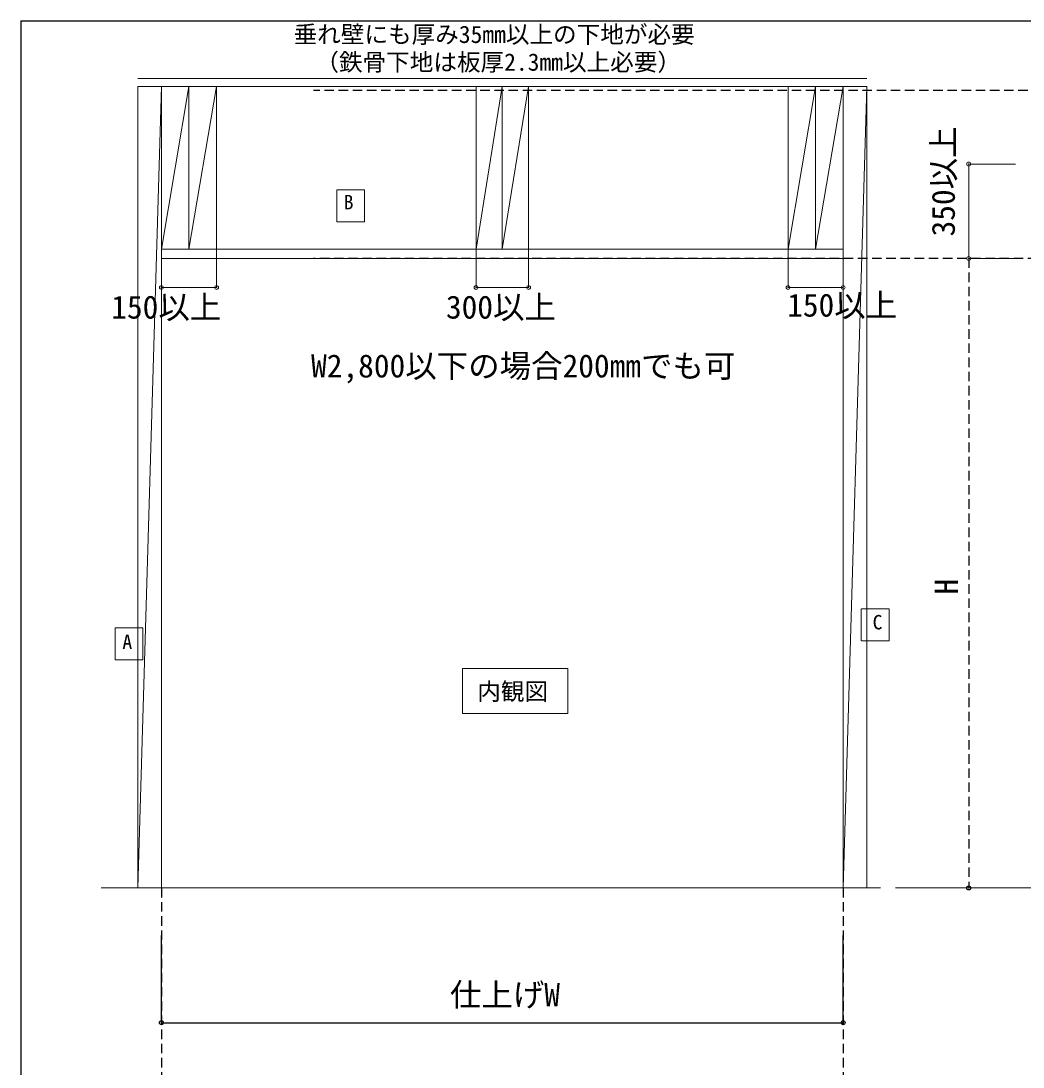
# Model space of a CAD drawing. Units: millimetres, scale not verified. Extents: x -6189 to 5985, y -4245 to 4230.
# Drawn here: x -6189 to -2367, y 241 to 4230 of the extents above; entities that cross this region are included whole.
import ezdxf
from ezdxf.enums import TextEntityAlignment as Align

# ---------------------------------------------------------------- set-up
doc = ezdxf.new("R2010")
doc.units = ezdxf.units.MM
doc.header["$LTSCALE"] = 30
doc.header["$PDMODE"] = 32
doc.header["$PDSIZE"] = 15
doc.linetypes.add('DASHED1', pattern=[1.8, 1.2, -0.6])
doc.layers.add('0-0_枠線', color=7, linetype='Continuous')
for name, color, linetype, lineweight in [('2-0_内観', 7, 'Continuous', 18), ('2-1_断面', 7, 'Continuous', 18), ('2-4', 7, 'Continuous', 18)]:
    doc.layers.add(name, color=color, linetype=linetype, lineweight=lineweight)
doc.styles.add('ＭＳ ゴシック', font='')
doc.styles.get('ＭＳ ゴシック').set_extended_font_data('MS Gothic')

msp = doc.modelspace()

# ---------------------------------------------------------------- linework, layer by layer
at = {"layer": '0-0_枠線', "color": 6}
for q in [(5981.12, 4229.79), (-6189.29, -4245.44)]:
    msp.add_line((-6189.29, 4229.79), q, dxfattribs=at)
at = {"layer": '0-0_枠線', "color": 4, "linetype": 'DASHED1'}
for p, q in [((-2187.43, 3964.91), (-5073.99, 3964.91)), ((2763.19, 3324.1), (-5073.99, 3324.1)), ((-2574.38, 3324.1), (-2574.38, 924.1)), ((-5653.22, 924.1), (-5653.22, -64.8)), ((-3053.22, 924.1), (-3053.22, -60.21))]:
    msp.add_line(p, q, dxfattribs=at)
at = {"layer": '0-0_枠線', "color": 4}
for p, q in [((-5653.22, 410.49), (-5653.22, 742.87)), ((-3053.22, 410.49), (-3053.22, 742.87)), ((-5653.22, 410.49), (-3053.22, 410.49))]:
    msp.add_line(p, q, dxfattribs=at)
for p in [(-2574.38, 924.1), (-5653.22, 410.49), (-3053.22, 410.49)]:
    msp.add_point(p, dxfattribs=at)
at = {"layer": '2-0_内観'}
for p, q in [((-5743.22, 4009.91), (-2963.22, 4009.91)), ((-5743.22, 3979.91), (-5743.22, 924.1)), ((-5653.22, 3979.91), (-5743.22, 924.1)), ((-2963.22, 3979.91), (-5743.22, 3979.91)), ((-5548.22, 3979.91), (-5653.22, 3359.1)), ((-5653.22, 3979.91), (-5653.22, 924.1)), ((-5443.22, 3979.91), (-5548.22, 3359.1)), ((-5548.22, 3979.91), (-5548.22, 3359.1)), ((-5443.22, 3979.91), (-5443.22, 3359.1)), ((-3053.22, 924.1), (-3053.22, 3979.91)), ((-3053.22, 3359.1), (-5653.22, 3359.1)), ((-3053.22, 3324.1), (-5653.22, 3324.1)), ((-2911.28, 924.1), (-5882.72, 924.1))]:
    msp.add_line(p, q, dxfattribs=at)
msp.add_lwpolyline([(-3053.22, 924.1), (-2963.22, 3979.91), (-2963.22, 924.1)], dxfattribs=at)
at = {"layer": '2-1_断面'}
msp.add_line((-2853.28, 924.1), (2002.62, 924.1), dxfattribs=at)
at = {"layer": '2-4'}
for p, q in [((-4453.22, 3979.91), (-4453.22, 3359.1)), ((-4453.22, 3359.1), (-4353.22, 3979.91)), ((-4353.22, 3979.91), (-4353.22, 3359.1)), ((-4353.22, 3359.1), (-4253.22, 3979.91)), ((-4253.22, 3979.91), (-4253.22, 3359.1)), ((-3263.22, 3359.1), (-3263.22, 3979.91)), ((-3263.22, 3359.1), (-3158.22, 3979.91)), ((-3158.22, 3359.1), (-3158.22, 3979.91)), ((-3053.22, 3979.91), (-3158.22, 3359.1)), ((-2984.4, 1865.99), (-2984.4, 1988.28)), ((-5830.01, 1793.72), (-5830.01, 1916.02)), ((-5830.01, 1916.02), (-5724.39, 1916.02)), ((-5724.39, 1916.02), (-5724.39, 1793.72)), ((-5724.39, 1793.72), (-5830.01, 1793.72))]:
    msp.add_line(p, q, dxfattribs=at)
at = {"layer": '2-4', "color": 4}
for p, q in [((-2574.38, 3684.1), (-2396.55, 3684.1)), ((-2574.38, 3324.1), (-2574.38, 3684.1)), ((-5653.22, 3213.41), (-5653.22, 3372.48)), ((-5443.22, 3213.41), (-5443.22, 3372.48)), ((-4453.22, 3213.41), (-4453.22, 3372.48)), ((-4253.22, 3213.41), (-4253.22, 3372.48)), ((-3263.22, 3213.41), (-3263.22, 3372.48)), ((-3053.22, 3213.41), (-3053.22, 3372.48)), ((-2574.38, 3324.1), (-2396.55, 3324.1)), ((-5653.22, 3213.41), (-5443.22, 3213.41)), ((-4453.22, 3213.41), (-4253.22, 3213.41)), ((-3263.22, 3213.41), (-3053.22, 3213.41)), ((-2570.56, 924.1), (-2401.79, 924.1))]:
    msp.add_line(p, q, dxfattribs=at)
at = {"layer": '2-4', "color": 4, "linetype": 'DASHED1'}
for p, q in [((-2574.38, 3324.1), (-2396.55, 3324.1)), ((-2574.38, 924.1), (-2396.55, 924.1))]:
    msp.add_line(p, q, dxfattribs=at)
at = {"layer": '2-4'}
for points in [[(-4984.98, 3586.33), (-4879.37, 3586.33), (-4879.37, 3464.03), (-4984.98, 3464.03)], [(-4504.97, 1589.82), (-4504.97, 1760.88), (-4103.65, 1760.88), (-4103.65, 1589.82)]]:
    msp.add_lwpolyline(points, close=True, dxfattribs=at)
msp.add_lwpolyline([(-2983.05, 1988.28), (-2877.43, 1988.28), (-2877.43, 1865.99), (-2983.05, 1865.99)], dxfattribs=at)
at = {"layer": '2-4', "color": 4}
for p in [(-2574.38, 3684.1), (-2574.38, 3324.1), (-5653.22, 3213.41), (-5443.22, 3213.41), (-4453.22, 3213.41), (-4253.22, 3213.41), (-3263.22, 3213.41), (-3053.22, 3213.41)]:
    msp.add_point(p, dxfattribs=at)

# ---------------------------------------------------------------- texts
at = {"layer": '2-4', "style": 'ＭＳ ゴシック'}
for s, height, p in [('垂れ壁にも厚み35mm以上の下地が必要', 65.98, (-5149.16, 4125.79)), ('（鉄骨下地は板厚2.3mm以上必要）', 65.98, (-5066.18, 4020.17)), ('W2,800以下の場合200mmでも可', 87.98, (-5082.61, 2844.15)), ('内観図', 65.98, (-4448.81, 1620.86)), ('仕上げW', 87.98, (-4553.2, 446.93))]:
    msp.add_text(s, height=height, dxfattribs=at).set_placement(p, align=Align.BOTTOM_LEFT)
at = {"layer": '2-4', "color": 3, "style": 'ＭＳ ゴシック'}
msp.add_text('350以上', height=87.98, rotation=90, dxfattribs=at).set_placement((-2600.88, 3408.04), align=Align.BOTTOM_LEFT)
at = {"layer": '2-4', "color": 4, "style": 'ＭＳ ゴシック'}
for s, p in [('B', (-4958.18, 3494.88)), ('C', (-2940.95, 1893.51)), ('A', (-5802.31, 1819.03))]:
    msp.add_text(s, height=54.99, dxfattribs=at).set_placement(p, align=Align.BOTTOM_LEFT)
at = {"layer": '2-4', "color": 3, "style": 'ＭＳ ゴシック'}
for s, p in [('150以上', (-5844.71, 3068.44)), ('300以上', (-4568.25, 3068.44)), ('150以上', (-3266.81, 3075.92))]:
    msp.add_text(s, height=87.98, dxfattribs=at).set_placement(p, align=Align.BOTTOM_LEFT)
at = {"layer": '2-4', "style": 'ＭＳ ゴシック'}
msp.add_text('H', height=87.98, rotation=90, dxfattribs=at).set_placement((-2589.38, 2042.85), align=Align.BOTTOM_LEFT)

doc.saveas('drawing.dxf')
